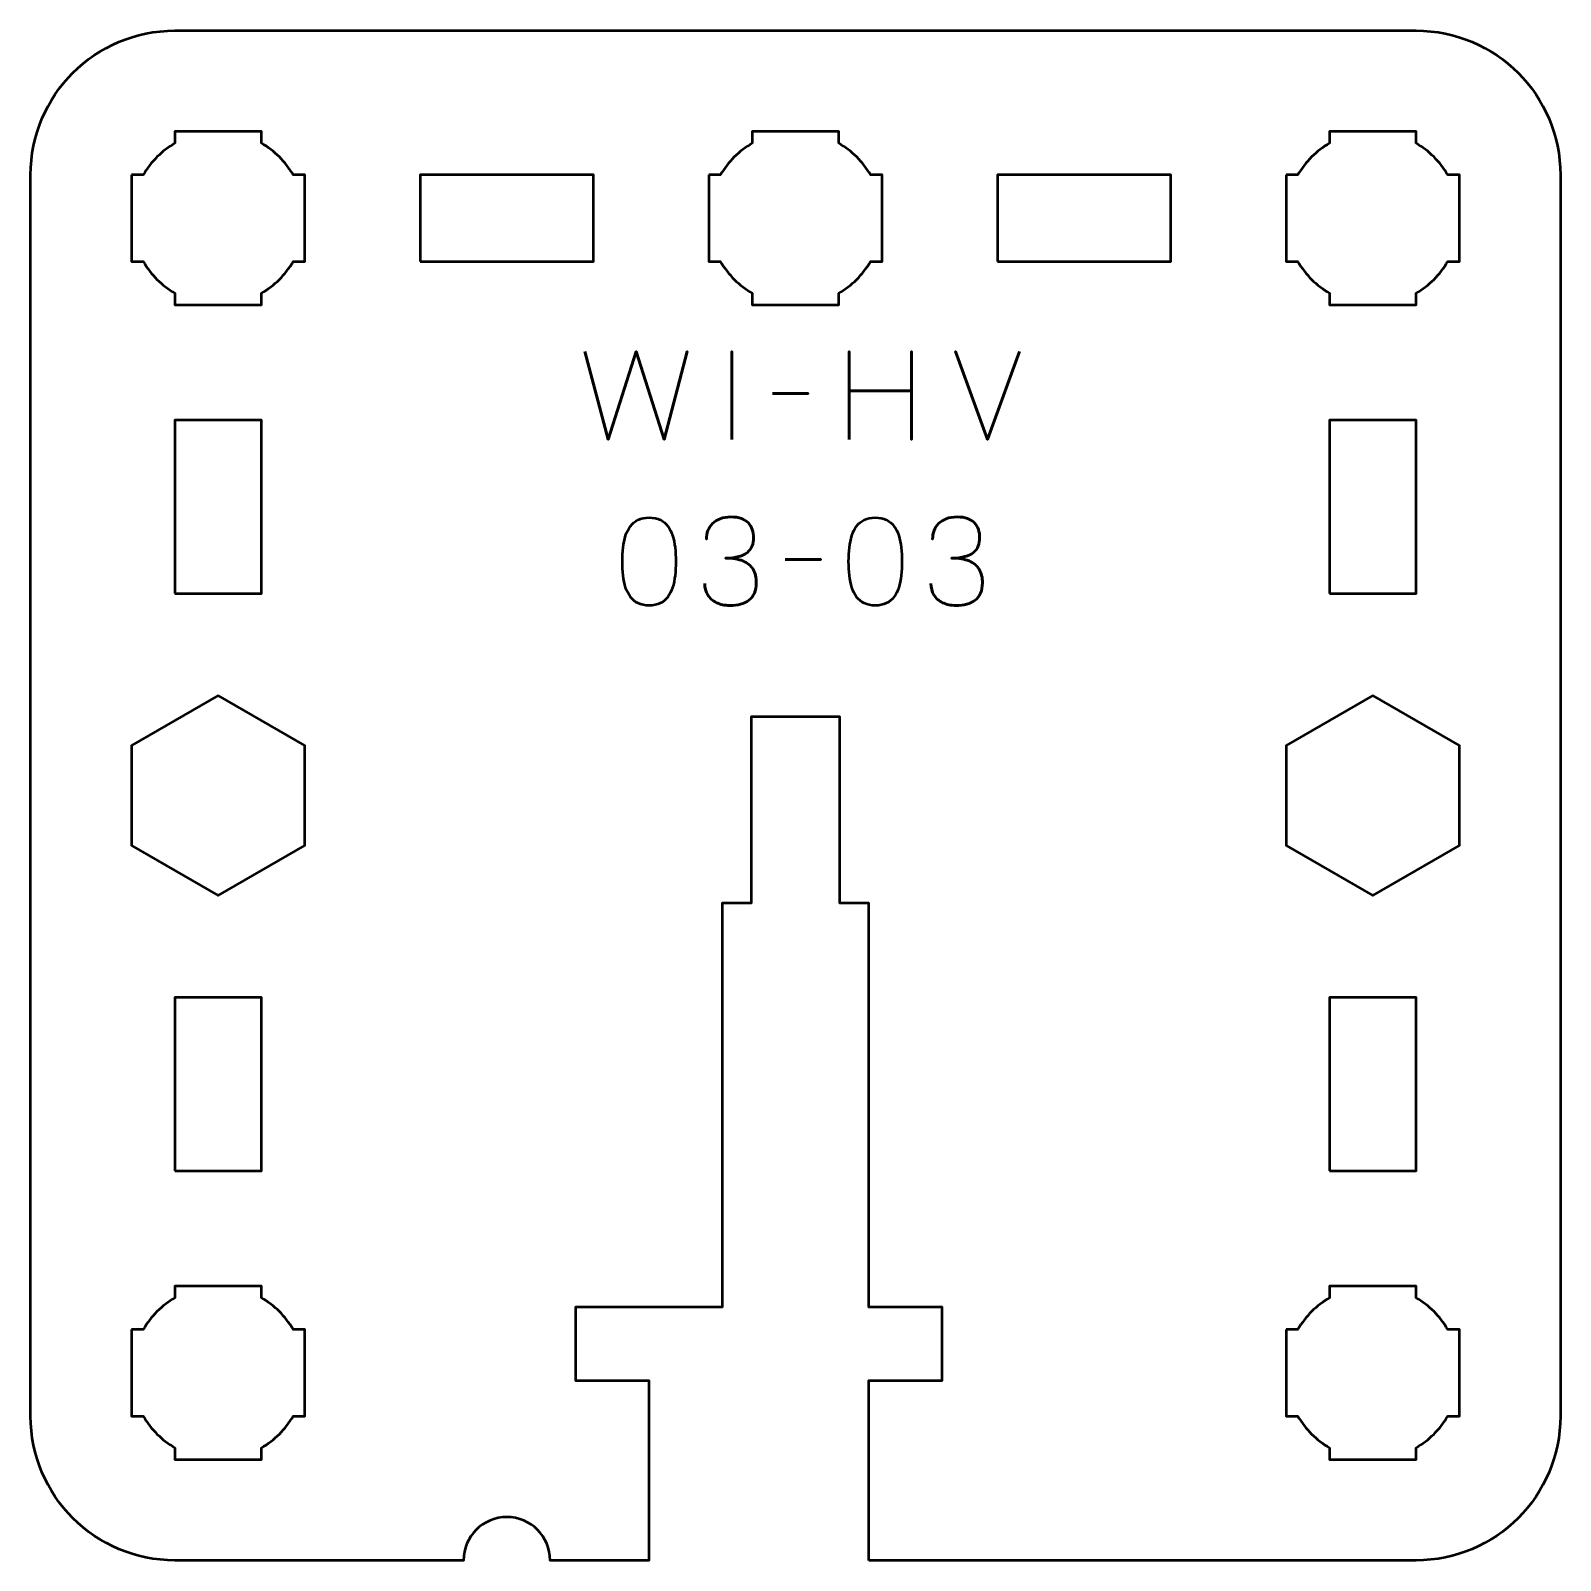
# Model space of a CAD drawing. Header units: centimetres. Extents: x -13.15 to -7.85, y -17.5 to -12.2.
import ezdxf

# ---------------------------------------------------------------- set-up
doc = ezdxf.new("R2010")
doc.units = ezdxf.units.CM
doc.header["$MEASUREMENT"] = 0
doc.layers.add('Layer 1', color=7, linetype='Continuous')

msp = doc.modelspace()

# ---------------------------------------------------------------- linework, layer by layer
at = {"layer": 'Layer 1', "lineweight": 53}
for points in [[(-11.8, -13), (-11.2, -13), (-11.2, -12.7), (-11.8, -12.7), (-11.8, -13)], [(-9.8, -13), (-9.2, -13), (-9.2, -12.7), (-9.8, -12.7), (-9.8, -13)], [(-12.65, -14.15), (-12.35, -14.15), (-12.35, -13.55), (-12.65, -13.55), (-12.65, -14.15)], [(-8.65, -14.15), (-8.35, -14.15), (-8.35, -13.55), (-8.65, -13.55), (-8.65, -14.15)], [(-12.65, -16.15), (-12.35, -16.15), (-12.35, -15.55), (-12.65, -15.55), (-12.65, -16.15)], [(-8.65, -16.15), (-8.35, -16.15), (-8.35, -15.55), (-8.65, -15.55), (-8.65, -16.15)]]:
    msp.add_lwpolyline(points, close=True, dxfattribs=at)
for points, knots in [([(-10.246, -17.5), (-10.246, -17.5), (-8.35, -17.5), (-8.35, -17.5), (-8.35, -17.5), (-8.07391, -17.5), (-7.85, -17.27609), (-7.85, -17), (-7.85, -17), (-7.85, -17), (-7.85, -12.7), (-7.85, -12.7), (-7.85, -12.7), (-7.85, -12.42391), (-8.07391, -12.2), (-8.35, -12.2), (-8.35, -12.2), (-8.35, -12.2), (-12.65, -12.2), (-12.65, -12.2), (-12.65, -12.2), (-12.92609, -12.2), (-13.15, -12.42391), (-13.15, -12.7), (-13.15, -12.7), (-13.15, -12.7), (-13.15, -17), (-13.15, -17), (-13.15, -17), (-13.15, -17.27609), (-12.92609, -17.5), (-12.65, -17.5), (-12.65, -17.5), (-12.65, -17.5), (-11.65, -17.5), (-11.65, -17.5), (-11.65, -17.5), (-11.65, -17.41717), (-11.58283, -17.35), (-11.5, -17.35), (-11.5, -17.35), (-11.41717, -17.35), (-11.35, -17.41717), (-11.35, -17.5), (-11.35, -17.5), (-11.35, -17.5), (-11.008, -17.5), (-11.008, -17.5), (-11.008, -17.5), (-11.008, -17.5), (-11.008, -16.87699), (-11.008, -16.87699), (-11.008, -16.87699), (-11.008, -16.87699), (-11.262, -16.87699), (-11.262, -16.87699), (-11.262, -16.87699), (-11.262, -16.87699), (-11.262, -16.62299), (-11.262, -16.62299), (-11.262, -16.62299), (-11.262, -16.62299), (-10.754, -16.62299), (-10.754, -16.62299), (-10.754, -16.62299), (-10.754, -16.62299), (-10.754, -15.22299), (-10.754, -15.22299), (-10.754, -15.22299), (-10.754, -15.22299), (-10.654, -15.22302), (-10.654, -15.22302), (-10.654, -15.22302), (-10.654, -15.22302), (-10.654, -14.99998), (-10.654, -14.99998), (-10.654, -14.99998), (-10.654, -14.99998), (-10.65399, -14.577), (-10.65399, -14.577), (-10.65399, -14.577), (-10.65399, -14.577), (-10.34599, -14.57701), (-10.34599, -14.57701), (-10.34599, -14.57701), (-10.34599, -14.57701), (-10.346, -14.99998), (-10.346, -14.99998), (-10.346, -14.99998), (-10.346, -14.99998), (-10.346, -15.22302), (-10.346, -15.22302), (-10.346, -15.22302), (-10.346, -15.22302), (-10.246, -15.22299), (-10.246, -15.22299), (-10.246, -15.22299), (-10.246, -15.22299), (-10.246, -16.62299), (-10.246, -16.62299), (-10.246, -16.62299), (-10.246, -16.62299), (-9.992, -16.62299), (-9.992, -16.62299), (-9.992, -16.62299), (-9.992, -16.62299), (-9.992, -16.87699), (-9.992, -16.87699), (-9.992, -16.87699), (-9.992, -16.87699), (-10.246, -16.87699), (-10.246, -16.87699), (-10.246, -16.87699), (-10.246, -16.87699), (-10.246, -17.5), (-10.246, -17.5)], [0, 0, 0, 0, 0.0344828, 0.0344828, 0.0344828, 0.0344828, 0.0689655, 0.0689655, 0.0689655, 0.0689655, 0.1034483, 0.1034483, 0.1034483, 0.1034483, 0.137931, 0.137931, 0.137931, 0.137931, 0.1724138, 0.1724138, 0.1724138, 0.1724138, 0.2068966, 0.2068966, 0.2068966, 0.2068966, 0.2413793, 0.2413793, 0.2413793, 0.2413793, 0.2758621, 0.2758621, 0.2758621, 0.2758621, 0.3103448, 0.3103448, 0.3103448, 0.3103448, 0.3448276, 0.3448276, 0.3448276, 0.3448276, 0.3793103, 0.3793103, 0.3793103, 0.3793103, 0.4137931, 0.4137931, 0.4137931, 0.4137931, 0.4482759, 0.4482759, 0.4482759, 0.4482759, 0.4827586, 0.4827586, 0.4827586, 0.4827586, 0.5172414, 0.5172414, 0.5172414, 0.5172414, 0.5517241, 0.5517241, 0.5517241, 0.5517241, 0.5862069, 0.5862069, 0.5862069, 0.5862069, 0.6206897, 0.6206897, 0.6206897, 0.6206897, 0.6551724, 0.6551724, 0.6551724, 0.6551724, 0.6896552, 0.6896552, 0.6896552, 0.6896552, 0.7241379, 0.7241379, 0.7241379, 0.7241379, 0.7586207, 0.7586207, 0.7586207, 0.7586207, 0.7931034, 0.7931034, 0.7931034, 0.7931034, 0.8275862, 0.8275862, 0.8275862, 0.8275862, 0.862069, 0.862069, 0.862069, 0.862069, 0.8965517, 0.8965517, 0.8965517, 0.8965517, 0.9310345, 0.9310345, 0.9310345, 0.9310345, 0.9655172, 0.9655172, 0.9655172, 0.9655172, 1, 1, 1, 1]), ([(-12.8, -12.7), (-12.8, -12.7), (-12.75985, -12.7), (-12.75985, -12.7), (-12.75985, -12.7), (-12.7335, -12.65447), (-12.69553, -12.6165), (-12.65, -12.59015), (-12.65, -12.59015), (-12.65, -12.59015), (-12.65, -12.55), (-12.65, -12.55), (-12.65, -12.55), (-12.65, -12.55), (-12.5, -12.55), (-12.5, -12.55), (-12.5, -12.55), (-12.5, -12.55), (-12.35, -12.55), (-12.35, -12.55), (-12.35, -12.55), (-12.35, -12.55), (-12.35, -12.59015), (-12.35, -12.59015), (-12.35, -12.59015), (-12.30447, -12.6165), (-12.2665, -12.65447), (-12.24015, -12.7), (-12.24015, -12.7), (-12.24015, -12.7), (-12.2, -12.7), (-12.2, -12.7), (-12.2, -12.7), (-12.2, -12.7), (-12.2, -12.85), (-12.2, -12.85), (-12.2, -12.85), (-12.2, -12.85), (-12.2, -13), (-12.2, -13), (-12.2, -13), (-12.2, -13), (-12.24015, -13), (-12.24015, -13), (-12.24015, -13), (-12.2665, -13.04553), (-12.30447, -13.0835), (-12.35, -13.10985), (-12.35, -13.10985), (-12.35, -13.10985), (-12.35, -13.15), (-12.35, -13.15), (-12.35, -13.15), (-12.35, -13.15), (-12.5, -13.15), (-12.5, -13.15), (-12.5, -13.15), (-12.5, -13.15), (-12.65, -13.15), (-12.65, -13.15), (-12.65, -13.15), (-12.65, -13.15), (-12.65, -13.10985), (-12.65, -13.10985), (-12.65, -13.10985), (-12.69553, -13.0835), (-12.7335, -13.04553), (-12.75985, -13), (-12.75985, -13), (-12.75985, -13), (-12.8, -13), (-12.8, -13), (-12.8, -13), (-12.8, -13), (-12.8, -12.85), (-12.8, -12.85), (-12.8, -12.85), (-12.8, -12.85), (-12.8, -12.7), (-12.8, -12.7)], [0, 0, 0, 0, 0.05, 0.05, 0.05, 0.05, 0.1, 0.1, 0.1, 0.1, 0.15, 0.15, 0.15, 0.15, 0.2, 0.2, 0.2, 0.2, 0.25, 0.25, 0.25, 0.25, 0.3, 0.3, 0.3, 0.3, 0.35, 0.35, 0.35, 0.35, 0.4, 0.4, 0.4, 0.4, 0.45, 0.45, 0.45, 0.45, 0.5, 0.5, 0.5, 0.5, 0.55, 0.55, 0.55, 0.55, 0.6, 0.6, 0.6, 0.6, 0.65, 0.65, 0.65, 0.65, 0.7, 0.7, 0.7, 0.7, 0.75, 0.75, 0.75, 0.75, 0.8, 0.8, 0.8, 0.8, 0.85, 0.85, 0.85, 0.85, 0.9, 0.9, 0.9, 0.9, 0.95, 0.95, 0.95, 0.95, 1, 1, 1, 1]), ([(-10.8, -12.7), (-10.8, -12.7), (-10.75985, -12.7), (-10.75985, -12.7), (-10.75985, -12.7), (-10.7335, -12.65447), (-10.69553, -12.6165), (-10.65, -12.59015), (-10.65, -12.59015), (-10.65, -12.59015), (-10.65, -12.55), (-10.65, -12.55), (-10.65, -12.55), (-10.65, -12.55), (-10.5, -12.55), (-10.5, -12.55), (-10.5, -12.55), (-10.5, -12.55), (-10.35, -12.55), (-10.35, -12.55), (-10.35, -12.55), (-10.35, -12.55), (-10.35, -12.59015), (-10.35, -12.59015), (-10.35, -12.59015), (-10.30447, -12.6165), (-10.2665, -12.65447), (-10.24015, -12.7), (-10.24015, -12.7), (-10.24015, -12.7), (-10.2, -12.7), (-10.2, -12.7), (-10.2, -12.7), (-10.2, -12.7), (-10.2, -12.85), (-10.2, -12.85), (-10.2, -12.85), (-10.2, -12.85), (-10.2, -13), (-10.2, -13), (-10.2, -13), (-10.2, -13), (-10.24015, -13), (-10.24015, -13), (-10.24015, -13), (-10.2665, -13.04553), (-10.30447, -13.0835), (-10.35, -13.10985), (-10.35, -13.10985), (-10.35, -13.10985), (-10.35, -13.15), (-10.35, -13.15), (-10.35, -13.15), (-10.35, -13.15), (-10.5, -13.15), (-10.5, -13.15), (-10.5, -13.15), (-10.5, -13.15), (-10.65, -13.15), (-10.65, -13.15), (-10.65, -13.15), (-10.65, -13.15), (-10.65, -13.10985), (-10.65, -13.10985), (-10.65, -13.10985), (-10.69553, -13.0835), (-10.7335, -13.04553), (-10.75985, -13), (-10.75985, -13), (-10.75985, -13), (-10.8, -13), (-10.8, -13), (-10.8, -13), (-10.8, -13), (-10.8, -12.85), (-10.8, -12.85), (-10.8, -12.85), (-10.8, -12.85), (-10.8, -12.7), (-10.8, -12.7)], [0, 0, 0, 0, 0.05, 0.05, 0.05, 0.05, 0.1, 0.1, 0.1, 0.1, 0.15, 0.15, 0.15, 0.15, 0.2, 0.2, 0.2, 0.2, 0.25, 0.25, 0.25, 0.25, 0.3, 0.3, 0.3, 0.3, 0.35, 0.35, 0.35, 0.35, 0.4, 0.4, 0.4, 0.4, 0.45, 0.45, 0.45, 0.45, 0.5, 0.5, 0.5, 0.5, 0.55, 0.55, 0.55, 0.55, 0.6, 0.6, 0.6, 0.6, 0.65, 0.65, 0.65, 0.65, 0.7, 0.7, 0.7, 0.7, 0.75, 0.75, 0.75, 0.75, 0.8, 0.8, 0.8, 0.8, 0.85, 0.85, 0.85, 0.85, 0.9, 0.9, 0.9, 0.9, 0.95, 0.95, 0.95, 0.95, 1, 1, 1, 1]), ([(-8.8, -12.7), (-8.8, -12.7), (-8.75985, -12.7), (-8.75985, -12.7), (-8.75985, -12.7), (-8.7335, -12.65447), (-8.69553, -12.6165), (-8.65, -12.59015), (-8.65, -12.59015), (-8.65, -12.59015), (-8.65, -12.55), (-8.65, -12.55), (-8.65, -12.55), (-8.65, -12.55), (-8.5, -12.55), (-8.5, -12.55), (-8.5, -12.55), (-8.5, -12.55), (-8.35, -12.55), (-8.35, -12.55), (-8.35, -12.55), (-8.35, -12.55), (-8.35, -12.59015), (-8.35, -12.59015), (-8.35, -12.59015), (-8.30447, -12.6165), (-8.2665, -12.65447), (-8.24015, -12.7), (-8.24015, -12.7), (-8.24015, -12.7), (-8.2, -12.7), (-8.2, -12.7), (-8.2, -12.7), (-8.2, -12.7), (-8.2, -12.85), (-8.2, -12.85), (-8.2, -12.85), (-8.2, -12.85), (-8.2, -13), (-8.2, -13), (-8.2, -13), (-8.2, -13), (-8.24015, -13), (-8.24015, -13), (-8.24015, -13), (-8.2665, -13.04553), (-8.30447, -13.0835), (-8.35, -13.10985), (-8.35, -13.10985), (-8.35, -13.10985), (-8.35, -13.15), (-8.35, -13.15), (-8.35, -13.15), (-8.35, -13.15), (-8.5, -13.15), (-8.5, -13.15), (-8.5, -13.15), (-8.5, -13.15), (-8.65, -13.15), (-8.65, -13.15), (-8.65, -13.15), (-8.65, -13.15), (-8.65, -13.10985), (-8.65, -13.10985), (-8.65, -13.10985), (-8.69553, -13.0835), (-8.7335, -13.04553), (-8.75985, -13), (-8.75985, -13), (-8.75985, -13), (-8.8, -13), (-8.8, -13), (-8.8, -13), (-8.8, -13), (-8.8, -12.85), (-8.8, -12.85), (-8.8, -12.85), (-8.8, -12.85), (-8.8, -12.7), (-8.8, -12.7)], [0, 0, 0, 0, 0.05, 0.05, 0.05, 0.05, 0.1, 0.1, 0.1, 0.1, 0.15, 0.15, 0.15, 0.15, 0.2, 0.2, 0.2, 0.2, 0.25, 0.25, 0.25, 0.25, 0.3, 0.3, 0.3, 0.3, 0.35, 0.35, 0.35, 0.35, 0.4, 0.4, 0.4, 0.4, 0.45, 0.45, 0.45, 0.45, 0.5, 0.5, 0.5, 0.5, 0.55, 0.55, 0.55, 0.55, 0.6, 0.6, 0.6, 0.6, 0.65, 0.65, 0.65, 0.65, 0.7, 0.7, 0.7, 0.7, 0.75, 0.75, 0.75, 0.75, 0.8, 0.8, 0.8, 0.8, 0.85, 0.85, 0.85, 0.85, 0.9, 0.9, 0.9, 0.9, 0.95, 0.95, 0.95, 0.95, 1, 1, 1, 1]), ([(-12.5, -14.50359), (-12.5, -14.50359), (-12.35, -14.59019), (-12.35, -14.59019), (-12.35, -14.59019), (-12.35, -14.59019), (-12.2, -14.67679), (-12.2, -14.67679), (-12.2, -14.67679), (-12.2, -14.67679), (-12.2, -14.85), (-12.2, -14.85), (-12.2, -14.85), (-12.2, -14.85), (-12.2, -15.02321), (-12.2, -15.02321), (-12.2, -15.02321), (-12.2, -15.02321), (-12.35, -15.10981), (-12.35, -15.10981), (-12.35, -15.10981), (-12.35, -15.10981), (-12.5, -15.19641), (-12.5, -15.19641), (-12.5, -15.19641), (-12.5, -15.19641), (-12.65, -15.10981), (-12.65, -15.10981), (-12.65, -15.10981), (-12.65, -15.10981), (-12.8, -15.02321), (-12.8, -15.02321), (-12.8, -15.02321), (-12.8, -15.02321), (-12.8, -14.85), (-12.8, -14.85), (-12.8, -14.85), (-12.8, -14.85), (-12.8, -14.67679), (-12.8, -14.67679), (-12.8, -14.67679), (-12.8, -14.67679), (-12.65, -14.59019), (-12.65, -14.59019), (-12.65, -14.59019), (-12.65, -14.59019), (-12.5, -14.50359), (-12.5, -14.50359)], [0, 0, 0, 0, 0.0833333, 0.0833333, 0.0833333, 0.0833333, 0.1666667, 0.1666667, 0.1666667, 0.1666667, 0.25, 0.25, 0.25, 0.25, 0.3333333, 0.3333333, 0.3333333, 0.3333333, 0.4166667, 0.4166667, 0.4166667, 0.4166667, 0.5, 0.5, 0.5, 0.5, 0.5833333, 0.5833333, 0.5833333, 0.5833333, 0.6666667, 0.6666667, 0.6666667, 0.6666667, 0.75, 0.75, 0.75, 0.75, 0.8333333, 0.8333333, 0.8333333, 0.8333333, 0.9166667, 0.9166667, 0.9166667, 0.9166667, 1, 1, 1, 1]), ([(-8.5, -14.50359), (-8.5, -14.50359), (-8.35, -14.59019), (-8.35, -14.59019), (-8.35, -14.59019), (-8.35, -14.59019), (-8.2, -14.67679), (-8.2, -14.67679), (-8.2, -14.67679), (-8.2, -14.67679), (-8.2, -14.85), (-8.2, -14.85), (-8.2, -14.85), (-8.2, -14.85), (-8.2, -15.02321), (-8.2, -15.02321), (-8.2, -15.02321), (-8.2, -15.02321), (-8.35, -15.10981), (-8.35, -15.10981), (-8.35, -15.10981), (-8.35, -15.10981), (-8.5, -15.19641), (-8.5, -15.19641), (-8.5, -15.19641), (-8.5, -15.19641), (-8.65, -15.10981), (-8.65, -15.10981), (-8.65, -15.10981), (-8.65, -15.10981), (-8.8, -15.02321), (-8.8, -15.02321), (-8.8, -15.02321), (-8.8, -15.02321), (-8.8, -14.85), (-8.8, -14.85), (-8.8, -14.85), (-8.8, -14.85), (-8.8, -14.67679), (-8.8, -14.67679), (-8.8, -14.67679), (-8.8, -14.67679), (-8.65, -14.59019), (-8.65, -14.59019), (-8.65, -14.59019), (-8.65, -14.59019), (-8.5, -14.50359), (-8.5, -14.50359)], [0, 0, 0, 0, 0.0833333, 0.0833333, 0.0833333, 0.0833333, 0.1666667, 0.1666667, 0.1666667, 0.1666667, 0.25, 0.25, 0.25, 0.25, 0.3333333, 0.3333333, 0.3333333, 0.3333333, 0.4166667, 0.4166667, 0.4166667, 0.4166667, 0.5, 0.5, 0.5, 0.5, 0.5833333, 0.5833333, 0.5833333, 0.5833333, 0.6666667, 0.6666667, 0.6666667, 0.6666667, 0.75, 0.75, 0.75, 0.75, 0.8333333, 0.8333333, 0.8333333, 0.8333333, 0.9166667, 0.9166667, 0.9166667, 0.9166667, 1, 1, 1, 1]), ([(-12.8, -16.7), (-12.8, -16.7), (-12.75985, -16.7), (-12.75985, -16.7), (-12.75985, -16.7), (-12.7335, -16.65447), (-12.69553, -16.6165), (-12.65, -16.59015), (-12.65, -16.59015), (-12.65, -16.59015), (-12.65, -16.55), (-12.65, -16.55), (-12.65, -16.55), (-12.65, -16.55), (-12.5, -16.55), (-12.5, -16.55), (-12.5, -16.55), (-12.5, -16.55), (-12.35, -16.55), (-12.35, -16.55), (-12.35, -16.55), (-12.35, -16.55), (-12.35, -16.59015), (-12.35, -16.59015), (-12.35, -16.59015), (-12.30447, -16.6165), (-12.2665, -16.65447), (-12.24015, -16.7), (-12.24015, -16.7), (-12.24015, -16.7), (-12.2, -16.7), (-12.2, -16.7), (-12.2, -16.7), (-12.2, -16.7), (-12.2, -16.85), (-12.2, -16.85), (-12.2, -16.85), (-12.2, -16.85), (-12.2, -17), (-12.2, -17), (-12.2, -17), (-12.2, -17), (-12.24015, -17), (-12.24015, -17), (-12.24015, -17), (-12.2665, -17.04553), (-12.30447, -17.0835), (-12.35, -17.10985), (-12.35, -17.10985), (-12.35, -17.10985), (-12.35, -17.15), (-12.35, -17.15), (-12.35, -17.15), (-12.35, -17.15), (-12.5, -17.15), (-12.5, -17.15), (-12.5, -17.15), (-12.5, -17.15), (-12.65, -17.15), (-12.65, -17.15), (-12.65, -17.15), (-12.65, -17.15), (-12.65, -17.10985), (-12.65, -17.10985), (-12.65, -17.10985), (-12.69553, -17.0835), (-12.7335, -17.04553), (-12.75985, -17), (-12.75985, -17), (-12.75985, -17), (-12.8, -17), (-12.8, -17), (-12.8, -17), (-12.8, -17), (-12.8, -16.85), (-12.8, -16.85), (-12.8, -16.85), (-12.8, -16.85), (-12.8, -16.7), (-12.8, -16.7)], [0, 0, 0, 0, 0.05, 0.05, 0.05, 0.05, 0.1, 0.1, 0.1, 0.1, 0.15, 0.15, 0.15, 0.15, 0.2, 0.2, 0.2, 0.2, 0.25, 0.25, 0.25, 0.25, 0.3, 0.3, 0.3, 0.3, 0.35, 0.35, 0.35, 0.35, 0.4, 0.4, 0.4, 0.4, 0.45, 0.45, 0.45, 0.45, 0.5, 0.5, 0.5, 0.5, 0.55, 0.55, 0.55, 0.55, 0.6, 0.6, 0.6, 0.6, 0.65, 0.65, 0.65, 0.65, 0.7, 0.7, 0.7, 0.7, 0.75, 0.75, 0.75, 0.75, 0.8, 0.8, 0.8, 0.8, 0.85, 0.85, 0.85, 0.85, 0.9, 0.9, 0.9, 0.9, 0.95, 0.95, 0.95, 0.95, 1, 1, 1, 1]), ([(-8.8, -16.7), (-8.8, -16.7), (-8.75985, -16.7), (-8.75985, -16.7), (-8.75985, -16.7), (-8.7335, -16.65447), (-8.69553, -16.6165), (-8.65, -16.59015), (-8.65, -16.59015), (-8.65, -16.59015), (-8.65, -16.55), (-8.65, -16.55), (-8.65, -16.55), (-8.65, -16.55), (-8.5, -16.55), (-8.5, -16.55), (-8.5, -16.55), (-8.5, -16.55), (-8.35, -16.55), (-8.35, -16.55), (-8.35, -16.55), (-8.35, -16.55), (-8.35, -16.59015), (-8.35, -16.59015), (-8.35, -16.59015), (-8.30447, -16.6165), (-8.2665, -16.65447), (-8.24015, -16.7), (-8.24015, -16.7), (-8.24015, -16.7), (-8.2, -16.7), (-8.2, -16.7), (-8.2, -16.7), (-8.2, -16.7), (-8.2, -16.85), (-8.2, -16.85), (-8.2, -16.85), (-8.2, -16.85), (-8.2, -17), (-8.2, -17), (-8.2, -17), (-8.2, -17), (-8.24015, -17), (-8.24015, -17), (-8.24015, -17), (-8.2665, -17.04553), (-8.30447, -17.0835), (-8.35, -17.10985), (-8.35, -17.10985), (-8.35, -17.10985), (-8.35, -17.15), (-8.35, -17.15), (-8.35, -17.15), (-8.35, -17.15), (-8.5, -17.15), (-8.5, -17.15), (-8.5, -17.15), (-8.5, -17.15), (-8.65, -17.15), (-8.65, -17.15), (-8.65, -17.15), (-8.65, -17.15), (-8.65, -17.10985), (-8.65, -17.10985), (-8.65, -17.10985), (-8.69553, -17.0835), (-8.7335, -17.04553), (-8.75985, -17), (-8.75985, -17), (-8.75985, -17), (-8.8, -17), (-8.8, -17), (-8.8, -17), (-8.8, -17), (-8.8, -16.85), (-8.8, -16.85), (-8.8, -16.85), (-8.8, -16.85), (-8.8, -16.7), (-8.8, -16.7)], [0, 0, 0, 0, 0.05, 0.05, 0.05, 0.05, 0.1, 0.1, 0.1, 0.1, 0.15, 0.15, 0.15, 0.15, 0.2, 0.2, 0.2, 0.2, 0.25, 0.25, 0.25, 0.25, 0.3, 0.3, 0.3, 0.3, 0.35, 0.35, 0.35, 0.35, 0.4, 0.4, 0.4, 0.4, 0.45, 0.45, 0.45, 0.45, 0.5, 0.5, 0.5, 0.5, 0.55, 0.55, 0.55, 0.55, 0.6, 0.6, 0.6, 0.6, 0.65, 0.65, 0.65, 0.65, 0.7, 0.7, 0.7, 0.7, 0.75, 0.75, 0.75, 0.75, 0.8, 0.8, 0.8, 0.8, 0.85, 0.85, 0.85, 0.85, 0.9, 0.9, 0.9, 0.9, 0.95, 0.95, 0.95, 0.95, 1, 1, 1, 1])]:
    msp.add_open_spline(points, degree=3, knots=knots, dxfattribs=at)
at = {"layer": 'Layer 1', "color": 5, "lineweight": 53}
for points, knots in [([(-11.22961, -13.31122), (-11.22961, -13.31122), (-11.14918, -13.61644), (-11.14918, -13.61644), (-11.14918, -13.61644), (-11.14918, -13.61644), (-11.05224, -13.31122), (-11.05224, -13.31122), (-11.05224, -13.31122), (-11.05224, -13.31122), (-10.95529, -13.61644), (-10.95529, -13.61644), (-10.95529, -13.61644), (-10.95529, -13.61644), (-10.87486, -13.31122), (-10.87486, -13.31122), (-10.87486, -13.31122), (-10.87486, -13.31122), (-10.95529, -13.61644), (-10.95529, -13.61644), (-10.95529, -13.61644), (-10.95529, -13.61644), (-11.05224, -13.31122), (-11.05224, -13.31122), (-11.05224, -13.31122), (-11.05224, -13.31122), (-11.14918, -13.61644), (-11.14918, -13.61644), (-11.14918, -13.61644), (-11.14918, -13.61644), (-11.22961, -13.31122), (-11.22961, -13.31122)], [0, 0, 0, 0, 0.125, 0.125, 0.125, 0.125, 0.25, 0.25, 0.25, 0.25, 0.375, 0.375, 0.375, 0.375, 0.5, 0.5, 0.5, 0.5, 0.625, 0.625, 0.625, 0.625, 0.75, 0.75, 0.75, 0.75, 0.875, 0.875, 0.875, 0.875, 1, 1, 1, 1]), ([(-10.72034, -13.61644), (-10.72034, -13.61644), (-10.72034, -13.31122), (-10.72034, -13.31122), (-10.72034, -13.31122), (-10.72034, -13.31122), (-10.72034, -13.61644), (-10.72034, -13.61644)], [0, 0, 0, 0, 0.5, 0.5, 0.5, 0.5, 1, 1, 1, 1]), ([(-10.31352, -13.61644), (-10.31352, -13.61644), (-10.31352, -13.44753), (-10.31352, -13.44753), (-10.31352, -13.44753), (-10.31352, -13.44753), (-10.09805, -13.44753), (-10.09805, -13.44753), (-10.09805, -13.44753), (-10.09805, -13.44753), (-10.09805, -13.61644), (-10.09805, -13.61644), (-10.09805, -13.61644), (-10.09805, -13.61644), (-10.09805, -13.31164), (-10.09805, -13.31164), (-10.09805, -13.31164), (-10.09805, -13.31164), (-10.09805, -13.44753), (-10.09805, -13.44753), (-10.09805, -13.44753), (-10.09805, -13.44753), (-10.31352, -13.44753), (-10.31352, -13.44753), (-10.31352, -13.44753), (-10.31352, -13.44753), (-10.31352, -13.31164), (-10.31352, -13.31164), (-10.31352, -13.31164), (-10.31352, -13.31164), (-10.31352, -13.61644), (-10.31352, -13.61644)], [0, 0, 0, 0, 0.125, 0.125, 0.125, 0.125, 0.25, 0.25, 0.25, 0.25, 0.375, 0.375, 0.375, 0.375, 0.5, 0.5, 0.5, 0.5, 0.625, 0.625, 0.625, 0.625, 0.75, 0.75, 0.75, 0.75, 0.875, 0.875, 0.875, 0.875, 1, 1, 1, 1]), ([(-9.72425, -13.31122), (-9.72425, -13.31122), (-9.83516, -13.61644), (-9.83516, -13.61644), (-9.83516, -13.61644), (-9.83516, -13.61644), (-9.94607, -13.31122), (-9.94607, -13.31122), (-9.94607, -13.31122), (-9.94607, -13.31122), (-9.83516, -13.61644), (-9.83516, -13.61644), (-9.83516, -13.61644), (-9.83516, -13.61644), (-9.72425, -13.31122), (-9.72425, -13.31122)], [0, 0, 0, 0, 0.25, 0.25, 0.25, 0.25, 0.5, 0.5, 0.5, 0.5, 0.75, 0.75, 0.75, 0.75, 1, 1, 1, 1]), ([(-10.57937, -13.45684), (-10.57937, -13.45684), (-10.45618, -13.45684), (-10.45618, -13.45684), (-10.45618, -13.45684), (-10.45618, -13.45684), (-10.57937, -13.45684), (-10.57937, -13.45684)], [0, 0, 0, 0, 0.5, 0.5, 0.5, 0.5, 1, 1, 1, 1]), ([(-10.81453, -14.11513), (-10.81446, -14.13037), (-10.81093, -14.14363), (-10.80395, -14.15513), (-10.80395, -14.15513), (-10.79696, -14.16656), (-10.78701, -14.17552), (-10.77403, -14.18194), (-10.77403, -14.18194), (-10.76105, -14.18836), (-10.74546, -14.19161), (-10.72732, -14.19175), (-10.72732, -14.19175), (-10.71371, -14.19175), (-10.70136, -14.19034), (-10.69014, -14.18738), (-10.69014, -14.18738), (-10.67899, -14.18441), (-10.6694, -14.17983), (-10.66128, -14.17355), (-10.66128, -14.17355), (-10.65317, -14.16727), (-10.64696, -14.15915), (-10.64252, -14.14928), (-10.64252, -14.14928), (-10.63814, -14.13933), (-10.63596, -14.1274), (-10.63589, -14.11343), (-10.63589, -14.11343), (-10.63581, -14.09481), (-10.63962, -14.07907), (-10.64717, -14.0663), (-10.64717, -14.0663), (-10.65472, -14.05353), (-10.66644, -14.04394), (-10.68217, -14.03738), (-10.68217, -14.03738), (-10.6979, -14.03081), (-10.71808, -14.0275), (-10.74256, -14.0275), (-10.74256, -14.0275), (-10.72429, -14.02757), (-10.70898, -14.02588), (-10.69649, -14.02242), (-10.69649, -14.02242), (-10.68407, -14.01896), (-10.67413, -14.01409), (-10.66665, -14.00774), (-10.66665, -14.00774), (-10.65917, -14.00146), (-10.65374, -13.99398), (-10.65049, -13.98538), (-10.65049, -13.98538), (-10.64717, -13.97684), (-10.64555, -13.96746), (-10.64562, -13.95723), (-10.64562, -13.95723), (-10.64555, -13.94699), (-10.64696, -13.93754), (-10.64978, -13.92879), (-10.64978, -13.92879), (-10.65254, -13.92004), (-10.65705, -13.91235), (-10.66319, -13.90579), (-10.66319, -13.90579), (-10.66933, -13.89923), (-10.67744, -13.89408), (-10.68739, -13.89041), (-10.68739, -13.89041), (-10.69741, -13.88674), (-10.70962, -13.88491), (-10.72394, -13.88484), (-10.72394, -13.88484), (-10.73819, -13.88491), (-10.75068, -13.88702), (-10.76126, -13.89112), (-10.76126, -13.89112), (-10.77192, -13.89521), (-10.78066, -13.90078), (-10.78772, -13.90791), (-10.78772, -13.90791), (-10.7947, -13.91503), (-10.79993, -13.92315), (-10.80338, -13.93232), (-10.80338, -13.93232), (-10.80691, -13.94149), (-10.8086, -13.95123), (-10.8086, -13.96146), (-10.8086, -13.96146), (-10.8086, -13.95123), (-10.80691, -13.94149), (-10.80338, -13.93232), (-10.80338, -13.93232), (-10.79993, -13.92315), (-10.7947, -13.91503), (-10.78772, -13.90791), (-10.78772, -13.90791), (-10.78066, -13.90078), (-10.77192, -13.89521), (-10.76126, -13.89112), (-10.76126, -13.89112), (-10.75068, -13.88702), (-10.73819, -13.88491), (-10.72394, -13.88484), (-10.72394, -13.88484), (-10.70962, -13.88491), (-10.69741, -13.88674), (-10.68739, -13.89041), (-10.68739, -13.89041), (-10.67744, -13.89408), (-10.66933, -13.89923), (-10.66319, -13.90579), (-10.66319, -13.90579), (-10.65705, -13.91235), (-10.65254, -13.92004), (-10.64978, -13.92879), (-10.64978, -13.92879), (-10.64696, -13.93754), (-10.64555, -13.94699), (-10.64562, -13.95723), (-10.64562, -13.95723), (-10.64555, -13.96746), (-10.64717, -13.97684), (-10.65049, -13.98538), (-10.65049, -13.98538), (-10.65374, -13.99398), (-10.65917, -14.00146), (-10.66665, -14.00774), (-10.66665, -14.00774), (-10.67413, -14.01409), (-10.68407, -14.01896), (-10.69649, -14.02242), (-10.69649, -14.02242), (-10.70898, -14.02588), (-10.72429, -14.02757), (-10.74256, -14.0275), (-10.74256, -14.0275), (-10.71808, -14.0275), (-10.6979, -14.03081), (-10.68217, -14.03738), (-10.68217, -14.03738), (-10.66644, -14.04394), (-10.65472, -14.05353), (-10.64717, -14.0663), (-10.64717, -14.0663), (-10.63962, -14.07907), (-10.63581, -14.09481), (-10.63589, -14.11343), (-10.63589, -14.11343), (-10.63596, -14.1274), (-10.63814, -14.13933), (-10.64252, -14.14928), (-10.64252, -14.14928), (-10.64696, -14.15915), (-10.65317, -14.16727), (-10.66128, -14.17355), (-10.66128, -14.17355), (-10.6694, -14.17983), (-10.67899, -14.18441), (-10.69014, -14.18738), (-10.69014, -14.18738), (-10.70136, -14.19034), (-10.71371, -14.19175), (-10.72732, -14.19175), (-10.72732, -14.19175), (-10.74546, -14.19161), (-10.76105, -14.18836), (-10.77403, -14.18194), (-10.77403, -14.18194), (-10.78701, -14.17552), (-10.79696, -14.16656), (-10.80395, -14.15513), (-10.80395, -14.15513), (-10.81093, -14.14363), (-10.81446, -14.13037), (-10.81453, -14.11513)], [0, 0, 0, 0, 0.0227273, 0.0227273, 0.0227273, 0.0227273, 0.0454545, 0.0454545, 0.0454545, 0.0454545, 0.0681818, 0.0681818, 0.0681818, 0.0681818, 0.0909091, 0.0909091, 0.0909091, 0.0909091, 0.1136364, 0.1136364, 0.1136364, 0.1136364, 0.1363636, 0.1363636, 0.1363636, 0.1363636, 0.1590909, 0.1590909, 0.1590909, 0.1590909, 0.1818182, 0.1818182, 0.1818182, 0.1818182, 0.2045455, 0.2045455, 0.2045455, 0.2045455, 0.2272727, 0.2272727, 0.2272727, 0.2272727, 0.25, 0.25, 0.25, 0.25, 0.2727273, 0.2727273, 0.2727273, 0.2727273, 0.2954545, 0.2954545, 0.2954545, 0.2954545, 0.3181818, 0.3181818, 0.3181818, 0.3181818, 0.3409091, 0.3409091, 0.3409091, 0.3409091, 0.3636364, 0.3636364, 0.3636364, 0.3636364, 0.3863636, 0.3863636, 0.3863636, 0.3863636, 0.4090909, 0.4090909, 0.4090909, 0.4090909, 0.4318182, 0.4318182, 0.4318182, 0.4318182, 0.4545455, 0.4545455, 0.4545455, 0.4545455, 0.4772727, 0.4772727, 0.4772727, 0.4772727, 0.5, 0.5, 0.5, 0.5, 0.5227273, 0.5227273, 0.5227273, 0.5227273, 0.5454545, 0.5454545, 0.5454545, 0.5454545, 0.5681818, 0.5681818, 0.5681818, 0.5681818, 0.5909091, 0.5909091, 0.5909091, 0.5909091, 0.6136364, 0.6136364, 0.6136364, 0.6136364, 0.6363636, 0.6363636, 0.6363636, 0.6363636, 0.6590909, 0.6590909, 0.6590909, 0.6590909, 0.6818182, 0.6818182, 0.6818182, 0.6818182, 0.7045455, 0.7045455, 0.7045455, 0.7045455, 0.7272727, 0.7272727, 0.7272727, 0.7272727, 0.75, 0.75, 0.75, 0.75, 0.7727273, 0.7727273, 0.7727273, 0.7727273, 0.7954545, 0.7954545, 0.7954545, 0.7954545, 0.8181818, 0.8181818, 0.8181818, 0.8181818, 0.8409091, 0.8409091, 0.8409091, 0.8409091, 0.8636364, 0.8636364, 0.8636364, 0.8636364, 0.8863636, 0.8863636, 0.8863636, 0.8863636, 0.9090909, 0.9090909, 0.9090909, 0.9090909, 0.9318182, 0.9318182, 0.9318182, 0.9318182, 0.9545455, 0.9545455, 0.9545455, 0.9545455, 0.9772727, 0.9772727, 0.9772727, 0.9772727, 1, 1, 1, 1]), ([(-10.03095, -14.11513), (-10.03088, -14.13037), (-10.02735, -14.14363), (-10.02037, -14.15513), (-10.02037, -14.15513), (-10.01338, -14.16656), (-10.00343, -14.17552), (-9.99045, -14.18194), (-9.99045, -14.18194), (-9.97747, -14.18836), (-9.96188, -14.19161), (-9.94374, -14.19175), (-9.94374, -14.19175), (-9.93013, -14.19175), (-9.91778, -14.19034), (-9.90656, -14.18738), (-9.90656, -14.18738), (-9.89541, -14.18441), (-9.88582, -14.17983), (-9.8777, -14.17355), (-9.8777, -14.17355), (-9.86959, -14.16727), (-9.86338, -14.15915), (-9.85894, -14.14928), (-9.85894, -14.14928), (-9.85456, -14.13933), (-9.85238, -14.1274), (-9.85231, -14.11343), (-9.85231, -14.11343), (-9.85223, -14.09481), (-9.85604, -14.07907), (-9.86359, -14.0663), (-9.86359, -14.0663), (-9.87114, -14.05353), (-9.88286, -14.04394), (-9.89859, -14.03738), (-9.89859, -14.03738), (-9.91432, -14.03081), (-9.9345, -14.0275), (-9.95898, -14.0275), (-9.95898, -14.0275), (-9.94071, -14.02757), (-9.9254, -14.02588), (-9.91291, -14.02242), (-9.91291, -14.02242), (-9.90049, -14.01896), (-9.89055, -14.01409), (-9.88307, -14.00774), (-9.88307, -14.00774), (-9.87559, -14.00146), (-9.87016, -13.99398), (-9.86691, -13.98538), (-9.86691, -13.98538), (-9.86359, -13.97684), (-9.86197, -13.96746), (-9.86204, -13.95723), (-9.86204, -13.95723), (-9.86197, -13.94699), (-9.86338, -13.93754), (-9.8662, -13.92879), (-9.8662, -13.92879), (-9.86896, -13.92004), (-9.87347, -13.91235), (-9.87961, -13.90579), (-9.87961, -13.90579), (-9.88575, -13.89923), (-9.89386, -13.89408), (-9.90381, -13.89041), (-9.90381, -13.89041), (-9.91383, -13.88674), (-9.92604, -13.88491), (-9.94036, -13.88484), (-9.94036, -13.88484), (-9.95461, -13.88491), (-9.9671, -13.88702), (-9.97768, -13.89112), (-9.97768, -13.89112), (-9.98834, -13.89521), (-9.99708, -13.90078), (-10.00414, -13.90791), (-10.00414, -13.90791), (-10.01112, -13.91503), (-10.01635, -13.92315), (-10.0198, -13.93232), (-10.0198, -13.93232), (-10.02333, -13.94149), (-10.02502, -13.95123), (-10.02502, -13.96146), (-10.02502, -13.96146), (-10.02502, -13.95123), (-10.02333, -13.94149), (-10.0198, -13.93232), (-10.0198, -13.93232), (-10.01635, -13.92315), (-10.01112, -13.91503), (-10.00414, -13.90791), (-10.00414, -13.90791), (-9.99708, -13.90078), (-9.98834, -13.89521), (-9.97768, -13.89112), (-9.97768, -13.89112), (-9.9671, -13.88702), (-9.95461, -13.88491), (-9.94036, -13.88484), (-9.94036, -13.88484), (-9.92604, -13.88491), (-9.91383, -13.88674), (-9.90381, -13.89041), (-9.90381, -13.89041), (-9.89386, -13.89408), (-9.88575, -13.89923), (-9.87961, -13.90579), (-9.87961, -13.90579), (-9.87347, -13.91235), (-9.86896, -13.92004), (-9.8662, -13.92879), (-9.8662, -13.92879), (-9.86338, -13.93754), (-9.86197, -13.94699), (-9.86204, -13.95723), (-9.86204, -13.95723), (-9.86197, -13.96746), (-9.86359, -13.97684), (-9.86691, -13.98538), (-9.86691, -13.98538), (-9.87016, -13.99398), (-9.87559, -14.00146), (-9.88307, -14.00774), (-9.88307, -14.00774), (-9.89055, -14.01409), (-9.90049, -14.01896), (-9.91291, -14.02242), (-9.91291, -14.02242), (-9.9254, -14.02588), (-9.94071, -14.02757), (-9.95898, -14.0275), (-9.95898, -14.0275), (-9.9345, -14.0275), (-9.91432, -14.03081), (-9.89859, -14.03738), (-9.89859, -14.03738), (-9.88286, -14.04394), (-9.87114, -14.05353), (-9.86359, -14.0663), (-9.86359, -14.0663), (-9.85604, -14.07907), (-9.85223, -14.09481), (-9.85231, -14.11343), (-9.85231, -14.11343), (-9.85238, -14.1274), (-9.85456, -14.13933), (-9.85894, -14.14928), (-9.85894, -14.14928), (-9.86338, -14.15915), (-9.86959, -14.16727), (-9.8777, -14.17355), (-9.8777, -14.17355), (-9.88582, -14.17983), (-9.89541, -14.18441), (-9.90656, -14.18738), (-9.90656, -14.18738), (-9.91778, -14.19034), (-9.93013, -14.19175), (-9.94374, -14.19175), (-9.94374, -14.19175), (-9.96188, -14.19161), (-9.97747, -14.18836), (-9.99045, -14.18194), (-9.99045, -14.18194), (-10.00343, -14.17552), (-10.01338, -14.16656), (-10.02037, -14.15513), (-10.02037, -14.15513), (-10.02735, -14.14363), (-10.03088, -14.13037), (-10.03095, -14.11513)], [0, 0, 0, 0, 0.0227273, 0.0227273, 0.0227273, 0.0227273, 0.0454545, 0.0454545, 0.0454545, 0.0454545, 0.0681818, 0.0681818, 0.0681818, 0.0681818, 0.0909091, 0.0909091, 0.0909091, 0.0909091, 0.1136364, 0.1136364, 0.1136364, 0.1136364, 0.1363636, 0.1363636, 0.1363636, 0.1363636, 0.1590909, 0.1590909, 0.1590909, 0.1590909, 0.1818182, 0.1818182, 0.1818182, 0.1818182, 0.2045455, 0.2045455, 0.2045455, 0.2045455, 0.2272727, 0.2272727, 0.2272727, 0.2272727, 0.25, 0.25, 0.25, 0.25, 0.2727273, 0.2727273, 0.2727273, 0.2727273, 0.2954545, 0.2954545, 0.2954545, 0.2954545, 0.3181818, 0.3181818, 0.3181818, 0.3181818, 0.3409091, 0.3409091, 0.3409091, 0.3409091, 0.3636364, 0.3636364, 0.3636364, 0.3636364, 0.3863636, 0.3863636, 0.3863636, 0.3863636, 0.4090909, 0.4090909, 0.4090909, 0.4090909, 0.4318182, 0.4318182, 0.4318182, 0.4318182, 0.4545455, 0.4545455, 0.4545455, 0.4545455, 0.4772727, 0.4772727, 0.4772727, 0.4772727, 0.5, 0.5, 0.5, 0.5, 0.5227273, 0.5227273, 0.5227273, 0.5227273, 0.5454545, 0.5454545, 0.5454545, 0.5454545, 0.5681818, 0.5681818, 0.5681818, 0.5681818, 0.5909091, 0.5909091, 0.5909091, 0.5909091, 0.6136364, 0.6136364, 0.6136364, 0.6136364, 0.6363636, 0.6363636, 0.6363636, 0.6363636, 0.6590909, 0.6590909, 0.6590909, 0.6590909, 0.6818182, 0.6818182, 0.6818182, 0.6818182, 0.7045455, 0.7045455, 0.7045455, 0.7045455, 0.7272727, 0.7272727, 0.7272727, 0.7272727, 0.75, 0.75, 0.75, 0.75, 0.7727273, 0.7727273, 0.7727273, 0.7727273, 0.7954545, 0.7954545, 0.7954545, 0.7954545, 0.8181818, 0.8181818, 0.8181818, 0.8181818, 0.8409091, 0.8409091, 0.8409091, 0.8409091, 0.8636364, 0.8636364, 0.8636364, 0.8636364, 0.8863636, 0.8863636, 0.8863636, 0.8863636, 0.9090909, 0.9090909, 0.9090909, 0.9090909, 0.9318182, 0.9318182, 0.9318182, 0.9318182, 0.9545455, 0.9545455, 0.9545455, 0.9545455, 0.9772727, 0.9772727, 0.9772727, 0.9772727, 1, 1, 1, 1]), ([(-11.00714, -14.19175), (-10.99233, -14.19168), (-10.97956, -14.18907), (-10.9689, -14.18399), (-10.9689, -14.18399), (-10.95832, -14.17891), (-10.9495, -14.17164), (-10.94245, -14.1624), (-10.94245, -14.1624), (-10.93546, -14.15309), (-10.92996, -14.14208), (-10.92587, -14.12938), (-10.92587, -14.12938), (-10.92184, -14.11668), (-10.91895, -14.10278), (-10.91733, -14.08754), (-10.91733, -14.08754), (-10.91563, -14.0723), (-10.91479, -14.05628), (-10.91486, -14.03935), (-10.91486, -14.03935), (-10.91479, -14.02249), (-10.91563, -14.00647), (-10.91733, -13.9913), (-10.91733, -13.9913), (-10.91895, -13.97613), (-10.92184, -13.96216), (-10.92587, -13.94946), (-10.92587, -13.94946), (-10.92996, -13.93683), (-10.93546, -13.92583), (-10.94245, -13.91644), (-10.94245, -13.91644), (-10.9495, -13.90713), (-10.95832, -13.89986), (-10.9689, -13.89478), (-10.9689, -13.89478), (-10.97956, -13.88963), (-10.99233, -13.88702), (-11.00714, -13.88695), (-11.00714, -13.88695), (-11.02196, -13.88702), (-11.03473, -13.88963), (-11.04539, -13.89478), (-11.04539, -13.89478), (-11.05597, -13.89986), (-11.06479, -13.90713), (-11.07184, -13.91644), (-11.07184, -13.91644), (-11.07883, -13.92583), (-11.08433, -13.93683), (-11.08842, -13.94946), (-11.08842, -13.94946), (-11.09245, -13.96216), (-11.09534, -13.97613), (-11.09696, -13.9913), (-11.09696, -13.9913), (-11.09865, -14.00647), (-11.0995, -14.02249), (-11.09943, -14.03935), (-11.09943, -14.03935), (-11.0995, -14.05628), (-11.09865, -14.0723), (-11.09696, -14.08754), (-11.09696, -14.08754), (-11.09534, -14.10278), (-11.09245, -14.11668), (-11.08842, -14.12938), (-11.08842, -14.12938), (-11.08433, -14.14208), (-11.07883, -14.15309), (-11.07184, -14.1624), (-11.07184, -14.1624), (-11.06479, -14.17164), (-11.05597, -14.17891), (-11.04539, -14.18399), (-11.04539, -14.18399), (-11.03473, -14.18907), (-11.02196, -14.19168), (-11.00714, -14.19175)], [0, 0, 0, 0, 0.05, 0.05, 0.05, 0.05, 0.1, 0.1, 0.1, 0.1, 0.15, 0.15, 0.15, 0.15, 0.2, 0.2, 0.2, 0.2, 0.25, 0.25, 0.25, 0.25, 0.3, 0.3, 0.3, 0.3, 0.35, 0.35, 0.35, 0.35, 0.4, 0.4, 0.4, 0.4, 0.45, 0.45, 0.45, 0.45, 0.5, 0.5, 0.5, 0.5, 0.55, 0.55, 0.55, 0.55, 0.6, 0.6, 0.6, 0.6, 0.65, 0.65, 0.65, 0.65, 0.7, 0.7, 0.7, 0.7, 0.75, 0.75, 0.75, 0.75, 0.8, 0.8, 0.8, 0.8, 0.85, 0.85, 0.85, 0.85, 0.9, 0.9, 0.9, 0.9, 0.95, 0.95, 0.95, 0.95, 1, 1, 1, 1]), ([(-11.00714, -14.19175), (-10.99233, -14.19168), (-10.97956, -14.18907), (-10.9689, -14.18399), (-10.9689, -14.18399), (-10.95832, -14.17891), (-10.9495, -14.17164), (-10.94245, -14.1624), (-10.94245, -14.1624), (-10.93546, -14.15309), (-10.92996, -14.14208), (-10.92587, -14.12938), (-10.92587, -14.12938), (-10.92184, -14.11668), (-10.91895, -14.10278), (-10.91733, -14.08754), (-10.91733, -14.08754), (-10.91563, -14.0723), (-10.91479, -14.05628), (-10.91486, -14.03935), (-10.91486, -14.03935), (-10.91479, -14.02249), (-10.91563, -14.00647), (-10.91733, -13.9913), (-10.91733, -13.9913), (-10.91895, -13.97613), (-10.92184, -13.96216), (-10.92587, -13.94946), (-10.92587, -13.94946), (-10.92996, -13.93683), (-10.93546, -13.92583), (-10.94245, -13.91644), (-10.94245, -13.91644), (-10.9495, -13.90713), (-10.95832, -13.89986), (-10.9689, -13.89478), (-10.9689, -13.89478), (-10.97956, -13.88963), (-10.99233, -13.88702), (-11.00714, -13.88695), (-11.00714, -13.88695), (-11.02196, -13.88702), (-11.03473, -13.88963), (-11.04539, -13.89478), (-11.04539, -13.89478), (-11.05597, -13.89986), (-11.06479, -13.90713), (-11.07184, -13.91644), (-11.07184, -13.91644), (-11.07883, -13.92583), (-11.08433, -13.93683), (-11.08842, -13.94946), (-11.08842, -13.94946), (-11.09245, -13.96216), (-11.09534, -13.97613), (-11.09696, -13.9913), (-11.09696, -13.9913), (-11.09865, -14.00647), (-11.0995, -14.02249), (-11.09943, -14.03935), (-11.09943, -14.03935), (-11.0995, -14.05628), (-11.09865, -14.0723), (-11.09696, -14.08754), (-11.09696, -14.08754), (-11.09534, -14.10278), (-11.09245, -14.11668), (-11.08842, -14.12938), (-11.08842, -14.12938), (-11.08433, -14.14208), (-11.07883, -14.15309), (-11.07184, -14.1624), (-11.07184, -14.1624), (-11.06479, -14.17164), (-11.05597, -14.17891), (-11.04539, -14.18399), (-11.04539, -14.18399), (-11.03473, -14.18907), (-11.02196, -14.19168), (-11.00714, -14.19175)], [0, 0, 0, 0, 0.05, 0.05, 0.05, 0.05, 0.1, 0.1, 0.1, 0.1, 0.15, 0.15, 0.15, 0.15, 0.2, 0.2, 0.2, 0.2, 0.25, 0.25, 0.25, 0.25, 0.3, 0.3, 0.3, 0.3, 0.35, 0.35, 0.35, 0.35, 0.4, 0.4, 0.4, 0.4, 0.45, 0.45, 0.45, 0.45, 0.5, 0.5, 0.5, 0.5, 0.55, 0.55, 0.55, 0.55, 0.6, 0.6, 0.6, 0.6, 0.65, 0.65, 0.65, 0.65, 0.7, 0.7, 0.7, 0.7, 0.75, 0.75, 0.75, 0.75, 0.8, 0.8, 0.8, 0.8, 0.85, 0.85, 0.85, 0.85, 0.9, 0.9, 0.9, 0.9, 0.95, 0.95, 0.95, 0.95, 1, 1, 1, 1]), ([(-10.22356, -14.19175), (-10.20875, -14.19168), (-10.19598, -14.18907), (-10.18532, -14.18399), (-10.18532, -14.18399), (-10.17474, -14.17891), (-10.16592, -14.17164), (-10.15887, -14.1624), (-10.15887, -14.1624), (-10.15188, -14.15309), (-10.14638, -14.14208), (-10.14229, -14.12938), (-10.14229, -14.12938), (-10.13826, -14.11668), (-10.13537, -14.10278), (-10.13375, -14.08754), (-10.13375, -14.08754), (-10.13205, -14.0723), (-10.13121, -14.05628), (-10.13128, -14.03935), (-10.13128, -14.03935), (-10.13121, -14.02249), (-10.13205, -14.00647), (-10.13375, -13.9913), (-10.13375, -13.9913), (-10.13537, -13.97613), (-10.13826, -13.96216), (-10.14229, -13.94946), (-10.14229, -13.94946), (-10.14638, -13.93683), (-10.15188, -13.92583), (-10.15887, -13.91644), (-10.15887, -13.91644), (-10.16592, -13.90713), (-10.17474, -13.89986), (-10.18532, -13.89478), (-10.18532, -13.89478), (-10.19598, -13.88963), (-10.20875, -13.88702), (-10.22356, -13.88695), (-10.22356, -13.88695), (-10.23838, -13.88702), (-10.25115, -13.88963), (-10.26181, -13.89478), (-10.26181, -13.89478), (-10.27239, -13.89986), (-10.28121, -13.90713), (-10.28826, -13.91644), (-10.28826, -13.91644), (-10.29525, -13.92583), (-10.30075, -13.93683), (-10.30484, -13.94946), (-10.30484, -13.94946), (-10.30887, -13.96216), (-10.31176, -13.97613), (-10.31338, -13.9913), (-10.31338, -13.9913), (-10.31507, -14.00647), (-10.31592, -14.02249), (-10.31585, -14.03935), (-10.31585, -14.03935), (-10.31592, -14.05628), (-10.31507, -14.0723), (-10.31338, -14.08754), (-10.31338, -14.08754), (-10.31176, -14.10278), (-10.30887, -14.11668), (-10.30484, -14.12938), (-10.30484, -14.12938), (-10.30075, -14.14208), (-10.29525, -14.15309), (-10.28826, -14.1624), (-10.28826, -14.1624), (-10.28121, -14.17164), (-10.27239, -14.17891), (-10.26181, -14.18399), (-10.26181, -14.18399), (-10.25115, -14.18907), (-10.23838, -14.19168), (-10.22356, -14.19175)], [0, 0, 0, 0, 0.05, 0.05, 0.05, 0.05, 0.1, 0.1, 0.1, 0.1, 0.15, 0.15, 0.15, 0.15, 0.2, 0.2, 0.2, 0.2, 0.25, 0.25, 0.25, 0.25, 0.3, 0.3, 0.3, 0.3, 0.35, 0.35, 0.35, 0.35, 0.4, 0.4, 0.4, 0.4, 0.45, 0.45, 0.45, 0.45, 0.5, 0.5, 0.5, 0.5, 0.55, 0.55, 0.55, 0.55, 0.6, 0.6, 0.6, 0.6, 0.65, 0.65, 0.65, 0.65, 0.7, 0.7, 0.7, 0.7, 0.75, 0.75, 0.75, 0.75, 0.8, 0.8, 0.8, 0.8, 0.85, 0.85, 0.85, 0.85, 0.9, 0.9, 0.9, 0.9, 0.95, 0.95, 0.95, 0.95, 1, 1, 1, 1]), ([(-10.22356, -14.19175), (-10.20875, -14.19168), (-10.19598, -14.18907), (-10.18532, -14.18399), (-10.18532, -14.18399), (-10.17474, -14.17891), (-10.16592, -14.17164), (-10.15887, -14.1624), (-10.15887, -14.1624), (-10.15188, -14.15309), (-10.14638, -14.14208), (-10.14229, -14.12938), (-10.14229, -14.12938), (-10.13826, -14.11668), (-10.13537, -14.10278), (-10.13375, -14.08754), (-10.13375, -14.08754), (-10.13205, -14.0723), (-10.13121, -14.05628), (-10.13128, -14.03935), (-10.13128, -14.03935), (-10.13121, -14.02249), (-10.13205, -14.00647), (-10.13375, -13.9913), (-10.13375, -13.9913), (-10.13537, -13.97613), (-10.13826, -13.96216), (-10.14229, -13.94946), (-10.14229, -13.94946), (-10.14638, -13.93683), (-10.15188, -13.92583), (-10.15887, -13.91644), (-10.15887, -13.91644), (-10.16592, -13.90713), (-10.17474, -13.89986), (-10.18532, -13.89478), (-10.18532, -13.89478), (-10.19598, -13.88963), (-10.20875, -13.88702), (-10.22356, -13.88695), (-10.22356, -13.88695), (-10.23838, -13.88702), (-10.25115, -13.88963), (-10.26181, -13.89478), (-10.26181, -13.89478), (-10.27239, -13.89986), (-10.28121, -13.90713), (-10.28826, -13.91644), (-10.28826, -13.91644), (-10.29525, -13.92583), (-10.30075, -13.93683), (-10.30484, -13.94946), (-10.30484, -13.94946), (-10.30887, -13.96216), (-10.31176, -13.97613), (-10.31338, -13.9913), (-10.31338, -13.9913), (-10.31507, -14.00647), (-10.31592, -14.02249), (-10.31585, -14.03935), (-10.31585, -14.03935), (-10.31592, -14.05628), (-10.31507, -14.0723), (-10.31338, -14.08754), (-10.31338, -14.08754), (-10.31176, -14.10278), (-10.30887, -14.11668), (-10.30484, -14.12938), (-10.30484, -14.12938), (-10.30075, -14.14208), (-10.29525, -14.15309), (-10.28826, -14.1624), (-10.28826, -14.1624), (-10.28121, -14.17164), (-10.27239, -14.17891), (-10.26181, -14.18399), (-10.26181, -14.18399), (-10.25115, -14.18907), (-10.23838, -14.19168), (-10.22356, -14.19175)], [0, 0, 0, 0, 0.05, 0.05, 0.05, 0.05, 0.1, 0.1, 0.1, 0.1, 0.15, 0.15, 0.15, 0.15, 0.2, 0.2, 0.2, 0.2, 0.25, 0.25, 0.25, 0.25, 0.3, 0.3, 0.3, 0.3, 0.35, 0.35, 0.35, 0.35, 0.4, 0.4, 0.4, 0.4, 0.45, 0.45, 0.45, 0.45, 0.5, 0.5, 0.5, 0.5, 0.55, 0.55, 0.55, 0.55, 0.6, 0.6, 0.6, 0.6, 0.65, 0.65, 0.65, 0.65, 0.7, 0.7, 0.7, 0.7, 0.75, 0.75, 0.75, 0.75, 0.8, 0.8, 0.8, 0.8, 0.85, 0.85, 0.85, 0.85, 0.9, 0.9, 0.9, 0.9, 0.95, 0.95, 0.95, 0.95, 1, 1, 1, 1]), ([(-10.53598, -14.03215), (-10.53598, -14.03215), (-10.41279, -14.03215), (-10.41279, -14.03215), (-10.41279, -14.03215), (-10.41279, -14.03215), (-10.53598, -14.03215), (-10.53598, -14.03215)], [0, 0, 0, 0, 0.5, 0.5, 0.5, 0.5, 1, 1, 1, 1])]:
    msp.add_open_spline(points, degree=3, knots=knots, dxfattribs=at)

doc.saveas('drawing.dxf')
